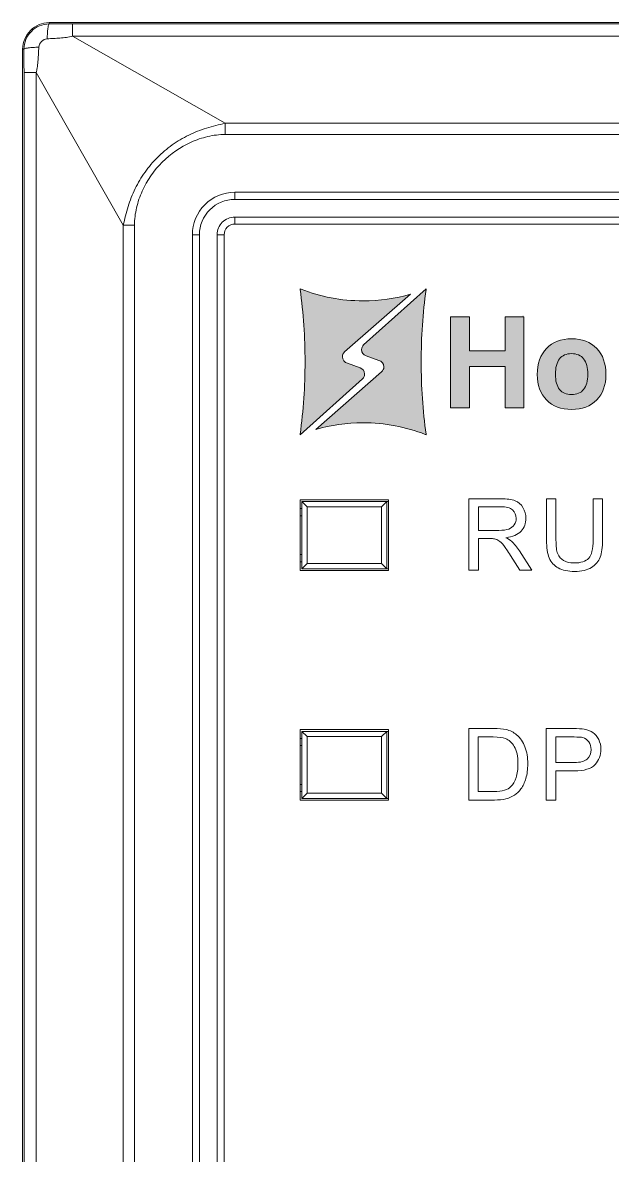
# Model space of a CAD drawing. Header units: millimetres. Extents: x 33157 to 59611, y -29750 to 1750.
# Drawn here: x 54009.31 to 54025.99, y 447.15 to 479.19 of the extents above; entities that cross this region are included whole.
import ezdxf

# ---------------------------------------------------------------- set-up
doc = ezdxf.new("R2010")
doc.units = ezdxf.units.MM
doc.layers.get('0').update_dxf_attribs({"lineweight": 18})

msp = doc.modelspace()

# ---------------------------------------------------------------- hatches: boundary and pattern name
h = msp.add_hatch(color=256)
edge = h.paths.add_edge_path(flags=0)
edge.add_spline(control_points=[(54018.858, 469.431), (54018.858, 469.431), (54018.858, 469.431), (54018.858, 469.431), (54018.858, 469.431), (54018.503, 469.561), (54018.503, 469.561), (54018.419, 469.579), (54018.356, 469.654), (54018.356, 469.743), (54018.356, 469.798), (54018.381, 469.848), (54018.42, 469.882), (54018.42, 469.882), (54018.419, 469.883), (54018.419, 469.883), (54018.419, 469.883), (54020.282, 471.512), (54020.282, 471.512), (54019.857, 471.39), (54019.408, 471.324), (54018.943, 471.324), (54018.325, 471.324), (54017.734, 471.44), (54017.19, 471.651), (54017.181, 471.654), (54017.172, 471.657), (54017.163, 471.66), (54017.163, 471.66), (54017.163, 471.648), (54017.163, 471.648), (54017.253, 470.978), (54017.301, 470.295), (54017.301, 469.6), (54017.301, 468.905), (54017.253, 468.222), (54017.163, 467.552), (54017.163, 467.552), (54017.163, 467.537), (54017.163, 467.537), (54017.163, 467.537), (54018.93, 469.12), (54018.93, 469.12), (54018.93, 469.12), (54018.93, 469.121), (54018.93, 469.121), (54018.965, 469.155), (54018.987, 469.202), (54018.987, 469.255), (54018.987, 469.338), (54018.933, 469.407), (54018.858, 469.431)], knot_values=[0, 0, 0, 0, 0.784466, 0.784466, 0.784466, 1.568932, 1.568932, 1.568932, 2.353398, 2.353398, 2.353398, 3.137864, 3.137864, 3.137864, 3.92233, 3.92233, 3.92233, 4.706796, 4.706796, 4.706796, 5.491262, 5.491262, 5.491262, 6.275728, 6.275728, 6.275728, 7.060194, 7.060194, 7.060194, 7.84466, 7.84466, 7.84466, 8.629126, 8.629126, 8.629126, 9.413592, 9.413592, 9.413592, 10.198058, 10.198058, 10.198058, 10.982524, 10.982524, 10.982524, 11.76699, 11.76699, 11.76699, 12.551455, 12.551455, 12.551455, 13.335921, 13.335921, 13.335921, 13.335921], weights=[1, 1, 1, 1, 1, 1, 1, 1, 1, 1, 1, 1, 1, 1, 1, 1, 1, 1, 1, 1, 1, 1, 1, 1, 1, 1, 1, 1, 1, 1, 1, 1, 1, 1, 1, 1, 1, 1, 1, 1, 1, 1, 1, 1, 1, 1, 1, 1, 1, 1, 1, 1], degree=3, periodic=0)
h = msp.add_hatch(color=256)
edge = h.paths.add_edge_path(flags=0)
edge.add_spline(control_points=[(54019.028, 469.767), (54019.028, 469.767), (54019.028, 469.767), (54019.028, 469.767), (54019.028, 469.767), (54019.384, 469.637), (54019.384, 469.637), (54019.468, 469.619), (54019.531, 469.545), (54019.531, 469.455), (54019.531, 469.4), (54019.506, 469.35), (54019.467, 469.316), (54019.467, 469.316), (54019.467, 469.315), (54019.467, 469.315), (54019.467, 469.315), (54017.604, 467.686), (54017.604, 467.686), (54018.03, 467.808), (54018.479, 467.874), (54018.943, 467.874), (54019.562, 467.874), (54020.152, 467.758), (54020.696, 467.547), (54020.705, 467.544), (54020.714, 467.541), (54020.724, 467.538), (54020.724, 467.538), (54020.724, 467.55), (54020.724, 467.55), (54020.633, 468.22), (54020.586, 468.903), (54020.586, 469.598), (54020.586, 470.293), (54020.633, 470.977), (54020.724, 471.647), (54020.724, 471.647), (54020.724, 471.661), (54020.724, 471.661), (54020.724, 471.661), (54018.956, 470.078), (54018.956, 470.078), (54018.956, 470.078), (54018.957, 470.077), (54018.957, 470.077), (54018.921, 470.043), (54018.899, 469.996), (54018.899, 469.943), (54018.899, 469.86), (54018.954, 469.791), (54019.028, 469.767)], knot_values=[0, 0, 0, 0, 0.784456, 0.784456, 0.784456, 1.568913, 1.568913, 1.568913, 2.353369, 2.353369, 2.353369, 3.137825, 3.137825, 3.137825, 3.922282, 3.922282, 3.922282, 4.706738, 4.706738, 4.706738, 5.491194, 5.491194, 5.491194, 6.275651, 6.275651, 6.275651, 7.060107, 7.060107, 7.060107, 7.844563, 7.844563, 7.844563, 8.62902, 8.62902, 8.62902, 9.413476, 9.413476, 9.413476, 10.197932, 10.197932, 10.197932, 10.982389, 10.982389, 10.982389, 11.766845, 11.766845, 11.766845, 12.551301, 12.551301, 12.551301, 13.335758, 13.335758, 13.335758, 13.335758], weights=[1, 1, 1, 1, 1, 1, 1, 1, 1, 1, 1, 1, 1, 1, 1, 1, 1, 1, 1, 1, 1, 1, 1, 1, 1, 1, 1, 1, 1, 1, 1, 1, 1, 1, 1, 1, 1, 1, 1, 1, 1, 1, 1, 1, 1, 1, 1, 1, 1, 1, 1, 1], degree=3, periodic=0)
h = msp.add_hatch(color=256)
edge = h.paths.add_edge_path(flags=0)
edge.add_spline(control_points=[(54021.417, 470.868), (54021.417, 470.868), (54021.685, 470.868), (54021.685, 470.868), (54021.685, 470.868), (54021.954, 470.868), (54021.954, 470.868), (54021.954, 470.868), (54021.954, 469.908), (54021.954, 469.908), (54021.954, 469.908), (54022.958, 469.908), (54022.958, 469.908), (54022.958, 469.908), (54022.958, 470.868), (54022.958, 470.868), (54022.958, 470.868), (54023.225, 470.868), (54023.225, 470.868), (54023.225, 470.868), (54023.494, 470.868), (54023.494, 470.868), (54023.494, 470.868), (54023.494, 468.302), (54023.494, 468.302), (54023.494, 468.302), (54023.227, 468.302), (54023.227, 468.302), (54023.227, 468.302), (54022.958, 468.302), (54022.958, 468.302), (54022.958, 468.302), (54022.958, 469.466), (54022.958, 469.466), (54022.958, 469.466), (54021.954, 469.466), (54021.954, 469.466), (54021.954, 469.466), (54021.954, 468.302), (54021.954, 468.302), (54021.954, 468.302), (54021.686, 468.302), (54021.686, 468.302), (54021.686, 468.302), (54021.417, 468.302), (54021.417, 468.302), (54021.417, 468.302), (54021.417, 470.868), (54021.417, 470.868)], knot_values=[0, 0, 0, 0, 0.84595, 0.84595, 0.84595, 1.6919, 1.6919, 1.6919, 2.53785, 2.53785, 2.53785, 3.3838, 3.3838, 3.3838, 4.22975, 4.22975, 4.22975, 5.0757, 5.0757, 5.0757, 5.92165, 5.92165, 5.92165, 6.7676, 6.7676, 6.7676, 7.61355, 7.61355, 7.61355, 8.4595, 8.4595, 8.4595, 9.30545, 9.30545, 9.30545, 10.1514, 10.1514, 10.1514, 10.99735, 10.99735, 10.99735, 11.8433, 11.8433, 11.8433, 12.68925, 12.68925, 12.68925, 13.5352, 13.5352, 13.5352, 13.5352], weights=[1, 1, 1, 1, 1, 1, 1, 1, 1, 1, 1, 1, 1, 1, 1, 1, 1, 1, 1, 1, 1, 1, 1, 1, 1, 1, 1, 1, 1, 1, 1, 1, 1, 1, 1, 1, 1, 1, 1, 1, 1, 1, 1, 1, 1, 1, 1, 1, 1], degree=3, periodic=0)
h = msp.add_hatch(color=256)
edge = h.paths.add_edge_path(flags=0)
edge.add_spline(control_points=[(54024.132, 468.519), (54023.957, 468.697), (54023.869, 468.938), (54023.869, 469.24), (54023.869, 469.55), (54023.957, 469.795), (54024.132, 469.977), (54024.307, 470.159), (54024.543, 470.251), (54024.84, 470.251), (54025.139, 470.251), (54025.376, 470.159), (54025.551, 469.977), (54025.726, 469.795), (54025.813, 469.55), (54025.813, 469.24), (54025.813, 468.938), (54025.726, 468.697), (54025.551, 468.519), (54025.376, 468.341), (54025.139, 468.252), (54024.84, 468.252), (54024.543, 468.252), (54024.307, 468.341), (54024.132, 468.519)], knot_values=[0, 0, 0, 0, 0.788144, 0.788144, 0.788144, 1.576287, 1.576287, 1.576287, 2.364431, 2.364431, 2.364431, 3.152574, 3.152574, 3.152574, 3.940718, 3.940718, 3.940718, 4.728862, 4.728862, 4.728862, 5.517005, 5.517005, 5.517005, 6.305149, 6.305149, 6.305149, 6.305149], weights=[1, 1, 1, 1, 1, 1, 1, 1, 1, 1, 1, 1, 1, 1, 1, 1, 1, 1, 1, 1, 1, 1, 1, 1, 1], degree=3, periodic=0)
h = msp.add_hatch(color=256)
edge = h.paths.add_edge_path(flags=0)
edge.add_spline(control_points=[(54025.182, 468.818), (54025.26, 468.916), (54025.299, 469.059), (54025.299, 469.246), (54025.299, 469.437), (54025.26, 469.583), (54025.182, 469.682), (54025.103, 469.782), (54024.99, 469.831), (54024.84, 469.831), (54024.691, 469.831), (54024.577, 469.782), (54024.5, 469.682), (54024.422, 469.583), (54024.383, 469.437), (54024.383, 469.246), (54024.383, 469.059), (54024.422, 468.916), (54024.5, 468.818), (54024.577, 468.721), (54024.691, 468.672), (54024.84, 468.672), (54024.99, 468.672), (54025.103, 468.721), (54025.182, 468.818)], knot_values=[0, 0, 0, 0, 0.420587, 0.420587, 0.420587, 0.841174, 0.841174, 0.841174, 1.261761, 1.261761, 1.261761, 1.682348, 1.682348, 1.682348, 2.102935, 2.102935, 2.102935, 2.523522, 2.523522, 2.523522, 2.944109, 2.944109, 2.944109, 3.364696, 3.364696, 3.364696, 3.364696], weights=[1, 1, 1, 1, 1, 1, 1, 1, 1, 1, 1, 1, 1, 1, 1, 1, 1, 1, 1, 1, 1, 1, 1, 1, 1], degree=3, periodic=0)

# ---------------------------------------------------------------- linework, layer by layer
at = {"lineweight": 9}
for p, q in [((54010.063, 479.195), (54010.063, 479.158)), ((54010.727, 479.157), (54010.727, 478.815)), ((54009.313, 478.445), (54009.313, 379.945)), ((54009.351, 477.781), (54009.351, 477.781)), ((54009.351, 477.781), (54009.351, 380.609)), ((54009.693, 477.781), (54009.693, 477.781)), ((54009.693, 477.781), (54009.693, 380.609)), ((54015.044, 476.349), (54015.044, 476.032)), ((54015.313, 474.395), (54015.313, 474.195)), ((54015.313, 473.695), (54015.313, 473.495)), ((54012.159, 473.464), (54012.159, 384.925)), ((54012.475, 473.464), (54012.475, 384.925)), ((54014.113, 473.195), (54014.113, 473.195)), ((54014.113, 473.195), (54014.113, 385.195)), ((54014.313, 473.195), (54014.313, 473.195)), ((54014.313, 473.195), (54014.313, 385.195)), ((54014.813, 473.195), (54014.813, 385.195)), ((54015.013, 473.195), (54015.013, 385.195)), ((54017.163, 465.695), (54017.163, 463.695)), ((54017.213, 465.645), (54017.213, 463.745)), ((54019.613, 465.645), (54019.613, 463.745)), ((54019.663, 465.695), (54019.663, 463.695)), ((54017.363, 465.495), (54017.363, 463.895)), ((54019.463, 465.495), (54019.463, 463.895)), ((54017.163, 459.195), (54017.163, 457.195)), ((54017.213, 459.145), (54017.213, 457.245)), ((54017.363, 458.995), (54017.363, 457.395)), ((54019.463, 458.995), (54019.463, 457.395)), ((54019.613, 459.145), (54019.613, 457.245)), ((54019.663, 459.195), (54019.663, 457.195))]:
    msp.add_line(p, q, dxfattribs=at)
for points, knots in [([(54010.063, 479.195), (54009.864, 479.195), (54009.673, 479.116), (54009.533, 478.975), (54009.392, 478.834), (54009.313, 478.644), (54009.313, 478.445)], [0, 0, 0, 0, 167837.693782, 167837.693782, 167837.693782, 335675.387564, 335675.387564, 335675.387564, 335675.387564]), ([(54010.063, 479.158), (54009.874, 479.158), (54009.692, 479.083), (54009.559, 478.949), (54009.425, 478.815), (54009.35, 478.634), (54009.35, 478.445)], [0, 0, 0, 0, 167837.845229, 167837.845229, 167837.845229, 335675.690457, 335675.690457, 335675.690457, 335675.690457]), ([(54010.063, 479.158), (54010.059, 479.157), (54010.056, 479.153), (54010.053, 479.149), (54010.049, 479.141), (54010.046, 479.133), (54010.044, 479.125), (54010.04, 479.113), (54010.037, 479.1), (54010.035, 479.087), (54010.032, 479.07), (54010.029, 479.053), (54010.027, 479.036), (54010.021, 478.991), (54010.017, 478.946), (54010.014, 478.901), (54010.011, 478.846), (54010.009, 478.792), (54010.008, 478.737)], [0, 0, 0, 0, 142491.205304, 142491.205304, 142491.205304, 284982.410608, 284982.410608, 284982.410608, 427473.615911, 427473.615911, 427473.615911, 569964.821215, 569964.821215, 569964.821215, 712456.026519, 712456.026519, 712456.026519, 854947.231823, 854947.231823, 854947.231823, 854947.231823]), ([(54010.008, 478.737), (54010.068, 478.741), (54010.128, 478.744), (54010.188, 478.748), (54010.249, 478.751), (54010.309, 478.755), (54010.369, 478.76), (54010.429, 478.765), (54010.489, 478.771), (54010.55, 478.778), (54010.61, 478.785), (54010.671, 478.794), (54010.727, 478.815)], [0, 0, 0, 0, 148829.280376, 148829.280376, 148829.280376, 297658.560753, 297658.560753, 297658.560753, 446487.841129, 446487.841129, 446487.841129, 595317.121505, 595317.121505, 595317.121505, 595317.121505]), ([(54009.35, 478.445), (54009.351, 478.449), (54009.355, 478.452), (54009.359, 478.454), (54009.367, 478.459), (54009.375, 478.462), (54009.383, 478.464), (54009.395, 478.468), (54009.408, 478.47), (54009.421, 478.473), (54009.438, 478.476), (54009.455, 478.479), (54009.472, 478.481), (54009.517, 478.487), (54009.562, 478.491), (54009.607, 478.494), (54009.661, 478.497), (54009.716, 478.499), (54009.77, 478.5)], [0, 0, 0, 0, 142490.399843, 142490.399843, 142490.399843, 284980.799685, 284980.799685, 284980.799685, 427471.199528, 427471.199528, 427471.199528, 569961.59937, 569961.59937, 569961.59937, 712451.999213, 712451.999213, 712451.999213, 854942.399055, 854942.399055, 854942.399055, 854942.399055]), ([(54009.693, 477.781), (54009.704, 477.809), (54009.711, 477.838), (54009.716, 477.868), (54009.722, 477.898), (54009.726, 477.928), (54009.73, 477.958), (54009.737, 478.018), (54009.743, 478.078), (54009.748, 478.139), (54009.752, 478.199), (54009.756, 478.259), (54009.76, 478.32), (54009.764, 478.38), (54009.767, 478.44), (54009.77, 478.5)], [0, 0, 0, 0, 145074.108177, 145074.108177, 145074.108177, 290148.216353, 290148.216353, 290148.216353, 435222.32453, 435222.32453, 435222.32453, 580296.432706, 580296.432706, 580296.432706, 725370.540883, 725370.540883, 725370.540883, 725370.540883]), ([(54009.77, 478.5), (54009.774, 478.56), (54009.802, 478.619), (54009.845, 478.663), (54009.889, 478.706), (54009.948, 478.734), (54010.008, 478.737)], [0, 0, 0, 0, 167839.66884, 167839.66884, 167839.66884, 335679.337681, 335679.337681, 335679.337681, 335679.337681]), ([(54015.044, 476.349), (54014.956, 476.327), (54014.867, 476.307), (54014.779, 476.286), (54014.691, 476.264), (54014.603, 476.24), (54014.516, 476.212), (54014.343, 476.158), (54014.173, 476.092), (54014.01, 476.012), (54013.846, 475.932), (54013.69, 475.839), (54013.541, 475.734), (54013.393, 475.629), (54013.254, 475.511), (54013.125, 475.383), (54012.997, 475.254), (54012.879, 475.115), (54012.774, 474.966), (54012.668, 474.818), (54012.575, 474.661), (54012.496, 474.498), (54012.416, 474.335), (54012.35, 474.165), (54012.295, 473.991), (54012.268, 473.905), (54012.244, 473.817), (54012.222, 473.729), (54012.2, 473.641), (54012.181, 473.552), (54012.159, 473.464)], [0, 0, 0, 0, 137433.07507, 137433.07507, 137433.07507, 274866.150141, 274866.150141, 274866.150141, 412299.225211, 412299.225211, 412299.225211, 549732.300282, 549732.300282, 549732.300282, 687165.375352, 687165.375352, 687165.375352, 824598.450422, 824598.450422, 824598.450422, 962031.525493, 962031.525493, 962031.525493, 1099464.600563, 1099464.600563, 1099464.600563, 1236897.675633, 1236897.675633, 1236897.675633, 1374330.750704, 1374330.750704, 1374330.750704, 1374330.750704]), ([(54015.044, 476.032), (54014.878, 476.032), (54014.711, 476.01), (54014.549, 475.972), (54014.387, 475.934), (54014.229, 475.881), (54014.077, 475.813), (54013.774, 475.677), (54013.495, 475.484), (54013.259, 475.248), (54013.024, 475.013), (54012.831, 474.734), (54012.695, 474.431), (54012.627, 474.279), (54012.573, 474.121), (54012.535, 473.959), (54012.498, 473.797), (54012.475, 473.63), (54012.475, 473.464)], [0, 0, 0, 0, 142503.71761, 142503.71761, 142503.71761, 285007.43522, 285007.43522, 285007.43522, 427511.152831, 427511.152831, 427511.152831, 570014.870441, 570014.870441, 570014.870441, 712518.588051, 712518.588051, 712518.588051, 855022.305661, 855022.305661, 855022.305661, 855022.305661]), ([(54015.313, 474.395), (54014.995, 474.395), (54014.69, 474.268), (54014.465, 474.043), (54014.24, 473.818), (54014.113, 473.513), (54014.113, 473.195)], [0, 0, 0, 0, 167860.316864, 167860.316864, 167860.316864, 335720.633728, 335720.633728, 335720.633728, 335720.633728]), ([(54015.313, 474.195), (54015.048, 474.195), (54014.794, 474.089), (54014.606, 473.902), (54014.418, 473.714), (54014.313, 473.46), (54014.313, 473.195)], [0, 0, 0, 0, 167861.140134, 167861.140134, 167861.140134, 335722.280269, 335722.280269, 335722.280269, 335722.280269]), ([(54015.313, 473.695), (54015.18, 473.695), (54015.053, 473.642), (54014.96, 473.548), (54014.866, 473.455), (54014.813, 473.327), (54014.813, 473.195)], [0, 0, 0, 0, 167863.198784, 167863.198784, 167863.198784, 335726.397569, 335726.397569, 335726.397569, 335726.397569]), ([(54015.313, 473.495), (54015.234, 473.495), (54015.157, 473.463), (54015.101, 473.407), (54015.045, 473.351), (54015.013, 473.274), (54015.013, 473.195)], [0, 0, 0, 0, 167864.022208, 167864.022208, 167864.022208, 335728.044417, 335728.044417, 335728.044417, 335728.044417])]:
    msp.add_open_spline(points, degree=3, knots=knots, dxfattribs=at)
for points in [[(54043.263, 479.195), (54043.263, 479.195), (54010.063, 479.195), (54010.063, 479.195)], [(54010.063, 479.158), (54010.284, 479.157), (54010.506, 479.157), (54010.727, 479.157)], [(54010.727, 479.157), (54010.727, 479.157), (54042.599, 479.157), (54042.599, 479.157)], [(54010.727, 478.815), (54010.727, 478.815), (54042.599, 478.815), (54042.599, 478.815)], [(54010.727, 478.815), (54010.727, 478.815), (54015.044, 476.349), (54015.044, 476.349)], [(54009.35, 478.445), (54009.35, 478.445), (54009.313, 478.445), (54009.313, 478.445)], [(54009.351, 477.781), (54009.351, 478.002), (54009.35, 478.223), (54009.35, 478.445)], [(54009.351, 477.781), (54009.351, 477.781), (54009.693, 477.781), (54009.693, 477.781)], [(54009.693, 477.781), (54009.693, 477.781), (54012.159, 473.464), (54012.159, 473.464)], [(54038.282, 476.349), (54038.282, 476.349), (54015.044, 476.349), (54015.044, 476.349)], [(54038.282, 476.032), (54038.282, 476.032), (54015.044, 476.032), (54015.044, 476.032)], [(54015.313, 474.395), (54015.313, 474.395), (54038.013, 474.395), (54038.013, 474.395)], [(54015.313, 474.195), (54015.313, 474.195), (54038.013, 474.195), (54038.013, 474.195)], [(54038.013, 473.695), (54038.013, 473.695), (54015.313, 473.695), (54015.313, 473.695)], [(54012.475, 473.464), (54012.475, 473.464), (54012.159, 473.464), (54012.159, 473.464)], [(54038.013, 473.495), (54038.013, 473.495), (54015.313, 473.495), (54015.313, 473.495)], [(54014.113, 473.195), (54014.113, 473.195), (54014.313, 473.195), (54014.313, 473.195)], [(54015.013, 473.195), (54015.013, 473.195), (54014.813, 473.195), (54014.813, 473.195)], [(54019.663, 465.695), (54019.663, 465.695), (54017.163, 465.695), (54017.163, 465.695)], [(54017.213, 465.645), (54017.213, 465.645), (54019.663, 465.645), (54019.663, 465.645)], [(54017.213, 465.645), (54017.213, 465.645), (54017.363, 465.495), (54017.363, 465.495)], [(54019.613, 465.645), (54019.613, 465.645), (54019.463, 465.495), (54019.463, 465.495)], [(54017.213, 465.445), (54017.213, 465.445), (54017.163, 465.445), (54017.163, 465.445)], [(54019.463, 465.495), (54019.463, 465.495), (54017.363, 465.495), (54017.363, 465.495)], [(54017.213, 465.245), (54017.213, 465.245), (54017.163, 465.245), (54017.163, 465.245)], [(54017.163, 464.145), (54017.163, 464.145), (54017.213, 464.145), (54017.213, 464.145)], [(54017.163, 463.945), (54017.163, 463.945), (54017.213, 463.945), (54017.213, 463.945)], [(54017.213, 463.745), (54017.213, 463.745), (54019.663, 463.745), (54019.663, 463.745)], [(54017.213, 463.745), (54017.213, 463.745), (54017.363, 463.895), (54017.363, 463.895)], [(54017.363, 463.895), (54017.363, 463.895), (54019.463, 463.895), (54019.463, 463.895)], [(54019.613, 463.745), (54019.613, 463.745), (54019.463, 463.895), (54019.463, 463.895)], [(54017.163, 463.695), (54017.163, 463.695), (54019.663, 463.695), (54019.663, 463.695)], [(54019.663, 459.195), (54019.663, 459.195), (54017.163, 459.195), (54017.163, 459.195)], [(54017.213, 458.945), (54017.213, 458.945), (54017.163, 458.945), (54017.163, 458.945)], [(54017.213, 459.145), (54017.213, 459.145), (54019.663, 459.145), (54019.663, 459.145)], [(54017.213, 459.145), (54017.213, 459.145), (54017.363, 458.995), (54017.363, 458.995)], [(54019.463, 458.995), (54019.463, 458.995), (54017.363, 458.995), (54017.363, 458.995)], [(54019.613, 459.145), (54019.613, 459.145), (54019.463, 458.995), (54019.463, 458.995)], [(54017.213, 458.745), (54017.213, 458.745), (54017.163, 458.745), (54017.163, 458.745)], [(54017.163, 457.645), (54017.163, 457.645), (54017.213, 457.645), (54017.213, 457.645)], [(54017.163, 457.445), (54017.163, 457.445), (54017.213, 457.445), (54017.213, 457.445)], [(54017.213, 457.245), (54017.213, 457.245), (54017.363, 457.395), (54017.363, 457.395)], [(54017.363, 457.395), (54017.363, 457.395), (54019.463, 457.395), (54019.463, 457.395)], [(54019.613, 457.245), (54019.613, 457.245), (54019.463, 457.395), (54019.463, 457.395)], [(54017.163, 457.195), (54017.163, 457.195), (54019.663, 457.195), (54019.663, 457.195)], [(54017.213, 457.245), (54017.213, 457.245), (54019.663, 457.245), (54019.663, 457.245)]]:
    msp.add_open_spline(points, degree=3, dxfattribs=at)
for points, knots in [([(54018.858, 469.431), (54018.858, 469.431), (54018.858, 469.431), (54018.858, 469.431), (54018.858, 469.431), (54018.503, 469.561), (54018.503, 469.561), (54018.419, 469.579), (54018.356, 469.654), (54018.356, 469.743), (54018.356, 469.798), (54018.381, 469.848), (54018.42, 469.882), (54018.42, 469.882), (54018.419, 469.883), (54018.419, 469.883), (54018.419, 469.883), (54020.282, 471.512), (54020.282, 471.512), (54019.857, 471.39), (54019.408, 471.324), (54018.943, 471.324), (54018.325, 471.324), (54017.734, 471.44), (54017.19, 471.651), (54017.181, 471.654), (54017.172, 471.657), (54017.163, 471.66), (54017.163, 471.66), (54017.163, 471.648), (54017.163, 471.648), (54017.253, 470.978), (54017.301, 470.295), (54017.301, 469.6), (54017.301, 468.905), (54017.253, 468.222), (54017.163, 467.552), (54017.163, 467.552), (54017.163, 467.537), (54017.163, 467.537), (54017.163, 467.537), (54018.93, 469.12), (54018.93, 469.12), (54018.93, 469.12), (54018.93, 469.121), (54018.93, 469.121), (54018.965, 469.155), (54018.987, 469.202), (54018.987, 469.255), (54018.987, 469.338), (54018.933, 469.407), (54018.858, 469.431)], [0, 0, 0, 0, 134329.839219, 134329.839219, 134329.839219, 268659.678437, 268659.678437, 268659.678437, 402989.517656, 402989.517656, 402989.517656, 537319.356874, 537319.356874, 537319.356874, 671649.196093, 671649.196093, 671649.196093, 805979.035311, 805979.035311, 805979.035311, 940308.87453, 940308.87453, 940308.87453, 1074638.713748, 1074638.713748, 1074638.713748, 1208968.552967, 1208968.552967, 1208968.552967, 1343298.392186, 1343298.392186, 1343298.392186, 1477628.231404, 1477628.231404, 1477628.231404, 1611958.070623, 1611958.070623, 1611958.070623, 1746287.909841, 1746287.909841, 1746287.909841, 1880617.74906, 1880617.74906, 1880617.74906, 2014947.588278, 2014947.588278, 2014947.588278, 2149277.427497, 2149277.427497, 2149277.427497, 2283607.266715, 2283607.266715, 2283607.266715, 2283607.266715]), ([(54019.028, 469.767), (54019.028, 469.767), (54019.028, 469.767), (54019.028, 469.767), (54019.028, 469.767), (54019.384, 469.637), (54019.384, 469.637), (54019.468, 469.619), (54019.531, 469.545), (54019.531, 469.455), (54019.531, 469.4), (54019.506, 469.35), (54019.467, 469.316), (54019.467, 469.316), (54019.467, 469.315), (54019.467, 469.315), (54019.467, 469.315), (54017.604, 467.686), (54017.604, 467.686), (54018.03, 467.808), (54018.479, 467.874), (54018.943, 467.874), (54019.562, 467.874), (54020.152, 467.758), (54020.696, 467.547), (54020.705, 467.544), (54020.714, 467.541), (54020.724, 467.538), (54020.724, 467.538), (54020.724, 467.55), (54020.724, 467.55), (54020.633, 468.22), (54020.586, 468.903), (54020.586, 469.598), (54020.586, 470.293), (54020.633, 470.977), (54020.724, 471.647), (54020.724, 471.647), (54020.724, 471.661), (54020.724, 471.661), (54020.724, 471.661), (54018.956, 470.078), (54018.956, 470.078), (54018.956, 470.078), (54018.957, 470.077), (54018.957, 470.077), (54018.921, 470.043), (54018.899, 469.996), (54018.899, 469.943), (54018.899, 469.86), (54018.954, 469.791), (54019.028, 469.767)], [0, 0, 0, 0, 134335.404144, 134335.404144, 134335.404144, 268670.808289, 268670.808289, 268670.808289, 403006.212433, 403006.212433, 403006.212433, 537341.616577, 537341.616577, 537341.616577, 671677.020722, 671677.020722, 671677.020722, 806012.424866, 806012.424866, 806012.424866, 940347.82901, 940347.82901, 940347.82901, 1074683.233155, 1074683.233155, 1074683.233155, 1209018.637299, 1209018.637299, 1209018.637299, 1343354.041443, 1343354.041443, 1343354.041443, 1477689.445588, 1477689.445588, 1477689.445588, 1612024.849732, 1612024.849732, 1612024.849732, 1746360.253876, 1746360.253876, 1746360.253876, 1880695.658021, 1880695.658021, 1880695.658021, 2015031.062165, 2015031.062165, 2015031.062165, 2149366.466309, 2149366.466309, 2149366.466309, 2283701.870454, 2283701.870454, 2283701.870454, 2283701.870454]), ([(54021.417, 470.868), (54021.417, 470.868), (54021.685, 470.868), (54021.685, 470.868), (54021.685, 470.868), (54021.954, 470.868), (54021.954, 470.868), (54021.954, 470.868), (54021.954, 469.908), (54021.954, 469.908), (54021.954, 469.908), (54022.958, 469.908), (54022.958, 469.908), (54022.958, 469.908), (54022.958, 470.868), (54022.958, 470.868), (54022.958, 470.868), (54023.225, 470.868), (54023.225, 470.868), (54023.225, 470.868), (54023.494, 470.868), (54023.494, 470.868), (54023.494, 470.868), (54023.494, 468.302), (54023.494, 468.302), (54023.494, 468.302), (54023.227, 468.302), (54023.227, 468.302), (54023.227, 468.302), (54022.958, 468.302), (54022.958, 468.302), (54022.958, 468.302), (54022.958, 469.466), (54022.958, 469.466), (54022.958, 469.466), (54021.954, 469.466), (54021.954, 469.466), (54021.954, 469.466), (54021.954, 468.302), (54021.954, 468.302), (54021.954, 468.302), (54021.686, 468.302), (54021.686, 468.302), (54021.686, 468.302), (54021.417, 468.302), (54021.417, 468.302), (54021.417, 468.302), (54021.417, 470.868), (54021.417, 470.868)], [0, 0, 0, 0, 134607.728454, 134607.728454, 134607.728454, 269215.456909, 269215.456909, 269215.456909, 403823.185363, 403823.185363, 403823.185363, 538430.913817, 538430.913817, 538430.913817, 673038.642271, 673038.642271, 673038.642271, 807646.370726, 807646.370726, 807646.370726, 942254.09918, 942254.09918, 942254.09918, 1076861.827634, 1076861.827634, 1076861.827634, 1211469.556089, 1211469.556089, 1211469.556089, 1346077.284543, 1346077.284543, 1346077.284543, 1480685.012997, 1480685.012997, 1480685.012997, 1615292.741452, 1615292.741452, 1615292.741452, 1749900.469906, 1749900.469906, 1749900.469906, 1884508.19836, 1884508.19836, 1884508.19836, 2019115.926815, 2019115.926815, 2019115.926815, 2153723.655269, 2153723.655269, 2153723.655269, 2153723.655269]), ([(54024.132, 468.519), (54023.957, 468.697), (54023.869, 468.938), (54023.869, 469.24), (54023.869, 469.55), (54023.957, 469.795), (54024.132, 469.977), (54024.307, 470.159), (54024.543, 470.251), (54024.84, 470.251), (54025.139, 470.251), (54025.376, 470.159), (54025.551, 469.977), (54025.726, 469.795), (54025.813, 469.55), (54025.813, 469.24), (54025.813, 468.938), (54025.726, 468.697), (54025.551, 468.519), (54025.376, 468.341), (54025.139, 468.252), (54024.84, 468.252), (54024.543, 468.252), (54024.307, 468.341), (54024.132, 468.519)], [0, 0, 0, 0, 139370.442331, 139370.442331, 139370.442331, 278740.884662, 278740.884662, 278740.884662, 418111.326994, 418111.326994, 418111.326994, 557481.769325, 557481.769325, 557481.769325, 696852.211656, 696852.211656, 696852.211656, 836222.653987, 836222.653987, 836222.653987, 975593.096318, 975593.096318, 975593.096318, 1114963.53865, 1114963.53865, 1114963.53865, 1114963.53865]), ([(54025.182, 468.818), (54025.26, 468.916), (54025.299, 469.059), (54025.299, 469.246), (54025.299, 469.437), (54025.26, 469.583), (54025.182, 469.682), (54025.103, 469.782), (54024.99, 469.831), (54024.84, 469.831), (54024.691, 469.831), (54024.577, 469.782), (54024.5, 469.682), (54024.422, 469.583), (54024.383, 469.437), (54024.383, 469.246), (54024.383, 469.059), (54024.422, 468.916), (54024.5, 468.818), (54024.577, 468.721), (54024.691, 468.672), (54024.84, 468.672), (54024.99, 468.672), (54025.103, 468.721), (54025.182, 468.818)], [0, 0, 0, 0, 139371.763729, 139371.763729, 139371.763729, 278743.527458, 278743.527458, 278743.527458, 418115.291188, 418115.291188, 418115.291188, 557487.054917, 557487.054917, 557487.054917, 696858.818646, 696858.818646, 696858.818646, 836230.582375, 836230.582375, 836230.582375, 975602.346105, 975602.346105, 975602.346105, 1114974.109834, 1114974.109834, 1114974.109834, 1114974.109834]), ([(54021.936, 463.702), (54021.936, 463.702), (54021.936, 465.723), (54021.936, 465.723), (54021.936, 465.723), (54022.831, 465.723), (54022.831, 465.723), (54023.012, 465.723), (54023.148, 465.704), (54023.242, 465.668), (54023.336, 465.632), (54023.41, 465.568), (54023.466, 465.476), (54023.522, 465.384), (54023.55, 465.283), (54023.55, 465.172), (54023.55, 465.028), (54023.504, 464.907), (54023.411, 464.809), (54023.318, 464.711), (54023.175, 464.649), (54022.981, 464.622), (54023.052, 464.588), (54023.106, 464.554), (54023.143, 464.521), (54023.221, 464.45), (54023.295, 464.36), (54023.364, 464.252), (54023.364, 464.252), (54023.713, 463.702), (54023.713, 463.702), (54023.713, 463.702), (54023.379, 463.702), (54023.379, 463.702), (54023.379, 463.702), (54023.112, 464.122), (54023.112, 464.122), (54023.035, 464.244), (54022.97, 464.337), (54022.92, 464.401), (54022.869, 464.466), (54022.824, 464.51), (54022.784, 464.536), (54022.744, 464.562), (54022.703, 464.58), (54022.662, 464.59), (54022.632, 464.596), (54022.583, 464.599), (54022.513, 464.599), (54022.513, 464.599), (54022.204, 464.599), (54022.204, 464.599), (54022.204, 464.599), (54022.204, 463.702), (54022.204, 463.702), (54022.204, 463.702), (54021.936, 463.702), (54021.936, 463.702)], [0, 0, 0, 0, 133875.753624, 133875.753624, 133875.753624, 267751.507249, 267751.507249, 267751.507249, 401627.260873, 401627.260873, 401627.260873, 535503.014497, 535503.014497, 535503.014497, 669378.768121, 669378.768121, 669378.768121, 803254.521746, 803254.521746, 803254.521746, 937130.27537, 937130.27537, 937130.27537, 1071006.028994, 1071006.028994, 1071006.028994, 1204881.782618, 1204881.782618, 1204881.782618, 1338757.536243, 1338757.536243, 1338757.536243, 1472633.289867, 1472633.289867, 1472633.289867, 1606509.043491, 1606509.043491, 1606509.043491, 1740384.797116, 1740384.797116, 1740384.797116, 1874260.55074, 1874260.55074, 1874260.55074, 2008136.304364, 2008136.304364, 2008136.304364, 2142012.057988, 2142012.057988, 2142012.057988, 2275887.811613, 2275887.811613, 2275887.811613, 2409763.565237, 2409763.565237, 2409763.565237, 2543639.318861, 2543639.318861, 2543639.318861, 2543639.318861]), ([(54025.449, 465.723), (54025.449, 465.723), (54025.717, 465.723), (54025.717, 465.723), (54025.717, 465.723), (54025.717, 464.556), (54025.717, 464.556), (54025.717, 464.352), (54025.694, 464.191), (54025.648, 464.072), (54025.602, 463.953), (54025.519, 463.855), (54025.4, 463.78), (54025.28, 463.706), (54025.123, 463.668), (54024.928, 463.668), (54024.74, 463.668), (54024.585, 463.7), (54024.465, 463.766), (54024.345, 463.831), (54024.259, 463.925), (54024.208, 464.049), (54024.157, 464.173), (54024.131, 464.342), (54024.131, 464.556), (54024.131, 464.556), (54024.131, 465.723), (54024.131, 465.723), (54024.131, 465.723), (54024.399, 465.723), (54024.399, 465.723), (54024.399, 465.723), (54024.399, 464.556), (54024.399, 464.556), (54024.399, 464.381), (54024.415, 464.251), (54024.448, 464.168), (54024.48, 464.085), (54024.536, 464.02), (54024.615, 463.976), (54024.694, 463.93), (54024.791, 463.908), (54024.905, 463.908), (54025.101, 463.908), (54025.241, 463.953), (54025.324, 464.041), (54025.407, 464.131), (54025.449, 464.302), (54025.449, 464.556), (54025.449, 464.556), (54025.449, 465.723), (54025.449, 465.723)], [0, 0, 0, 0, 134353.927143, 134353.927143, 134353.927143, 268707.854285, 268707.854285, 268707.854285, 403061.781428, 403061.781428, 403061.781428, 537415.708571, 537415.708571, 537415.708571, 671769.635714, 671769.635714, 671769.635714, 806123.562856, 806123.562856, 806123.562856, 940477.489999, 940477.489999, 940477.489999, 1074831.417142, 1074831.417142, 1074831.417142, 1209185.344285, 1209185.344285, 1209185.344285, 1343539.271427, 1343539.271427, 1343539.271427, 1477893.19857, 1477893.19857, 1477893.19857, 1612247.125713, 1612247.125713, 1612247.125713, 1746601.052855, 1746601.052855, 1746601.052855, 1880954.979998, 1880954.979998, 1880954.979998, 2015308.907141, 2015308.907141, 2015308.907141, 2149662.834284, 2149662.834284, 2149662.834284, 2284016.761426, 2284016.761426, 2284016.761426, 2284016.761426]), ([(54022.204, 464.831), (54022.204, 464.831), (54022.778, 464.831), (54022.778, 464.831), (54022.9, 464.831), (54022.995, 464.843), (54023.064, 464.869), (54023.132, 464.894), (54023.185, 464.934), (54023.22, 464.99), (54023.256, 465.046), (54023.274, 465.106), (54023.274, 465.171), (54023.274, 465.267), (54023.239, 465.346), (54023.17, 465.407), (54023.101, 465.469), (54022.992, 465.5), (54022.843, 465.5), (54022.843, 465.5), (54022.204, 465.5), (54022.204, 465.5), (54022.204, 465.5), (54022.204, 464.831), (54022.204, 464.831)], [0, 0, 0, 0, 139372.897557, 139372.897557, 139372.897557, 278745.795114, 278745.795114, 278745.795114, 418118.692671, 418118.692671, 418118.692671, 557491.590228, 557491.590228, 557491.590228, 696864.487785, 696864.487785, 696864.487785, 836237.385342, 836237.385342, 836237.385342, 975610.282898, 975610.282898, 975610.282898, 1114983.180455, 1114983.180455, 1114983.180455, 1114983.180455]), ([(54021.93, 457.202), (54021.93, 457.202), (54021.93, 459.223), (54021.93, 459.223), (54021.93, 459.223), (54022.626, 459.223), (54022.626, 459.223), (54022.783, 459.223), (54022.903, 459.213), (54022.986, 459.194), (54023.102, 459.167), (54023.201, 459.119), (54023.282, 459.049), (54023.389, 458.959), (54023.469, 458.844), (54023.521, 458.704), (54023.575, 458.564), (54023.601, 458.403), (54023.601, 458.223), (54023.601, 458.07), (54023.583, 457.934), (54023.547, 457.815), (54023.512, 457.697), (54023.465, 457.598), (54023.409, 457.521), (54023.353, 457.443), (54023.292, 457.382), (54023.225, 457.338), (54023.159, 457.293), (54023.078, 457.259), (54022.984, 457.236), (54022.89, 457.213), (54022.782, 457.202), (54022.659, 457.202), (54022.659, 457.202), (54021.93, 457.202), (54021.93, 457.202)], [0, 0, 0, 0, 136208.575517, 136208.575517, 136208.575517, 272417.151034, 272417.151034, 272417.151034, 408625.726552, 408625.726552, 408625.726552, 544834.302069, 544834.302069, 544834.302069, 681042.877586, 681042.877586, 681042.877586, 817251.453103, 817251.453103, 817251.453103, 953460.02862, 953460.02862, 953460.02862, 1089668.604137, 1089668.604137, 1089668.604137, 1225877.179655, 1225877.179655, 1225877.179655, 1362085.755172, 1362085.755172, 1362085.755172, 1498294.330689, 1498294.330689, 1498294.330689, 1634502.906206, 1634502.906206, 1634502.906206, 1634502.906206]), ([(54024.125, 457.202), (54024.125, 457.202), (54024.125, 459.223), (54024.125, 459.223), (54024.125, 459.223), (54024.888, 459.223), (54024.888, 459.223), (54025.022, 459.223), (54025.125, 459.216), (54025.196, 459.203), (54025.295, 459.187), (54025.378, 459.155), (54025.445, 459.109), (54025.513, 459.063), (54025.567, 458.998), (54025.608, 458.914), (54025.649, 458.831), (54025.669, 458.739), (54025.669, 458.639), (54025.669, 458.468), (54025.614, 458.323), (54025.505, 458.204), (54025.396, 458.085), (54025.197, 458.026), (54024.912, 458.026), (54024.912, 458.026), (54024.393, 458.026), (54024.393, 458.026), (54024.393, 458.026), (54024.393, 457.202), (54024.393, 457.202), (54024.393, 457.202), (54024.125, 457.202), (54024.125, 457.202)], [0, 0, 0, 0, 136810.583729, 136810.583729, 136810.583729, 273621.167458, 273621.167458, 273621.167458, 410431.751187, 410431.751187, 410431.751187, 547242.334917, 547242.334917, 547242.334917, 684052.918646, 684052.918646, 684052.918646, 820863.502375, 820863.502375, 820863.502375, 957674.086104, 957674.086104, 957674.086104, 1094484.669833, 1094484.669833, 1094484.669833, 1231295.253562, 1231295.253562, 1231295.253562, 1368105.837292, 1368105.837292, 1368105.837292, 1504916.421021, 1504916.421021, 1504916.421021, 1504916.421021]), ([(54022.198, 457.439), (54022.198, 457.439), (54022.629, 457.439), (54022.629, 457.439), (54022.762, 457.439), (54022.867, 457.451), (54022.942, 457.476), (54023.018, 457.501), (54023.078, 457.536), (54023.123, 457.581), (54023.187, 457.644), (54023.236, 457.73), (54023.271, 457.837), (54023.306, 457.945), (54023.324, 458.074), (54023.324, 458.227), (54023.324, 458.439), (54023.29, 458.602), (54023.22, 458.715), (54023.151, 458.829), (54023.067, 458.906), (54022.968, 458.944), (54022.896, 458.972), (54022.781, 458.985), (54022.622, 458.985), (54022.622, 458.985), (54022.198, 458.985), (54022.198, 458.985), (54022.198, 458.985), (54022.198, 457.439), (54022.198, 457.439)], [0, 0, 0, 0, 137479.665415, 137479.665415, 137479.665415, 274959.330829, 274959.330829, 274959.330829, 412438.996244, 412438.996244, 412438.996244, 549918.661658, 549918.661658, 549918.661658, 687398.327073, 687398.327073, 687398.327073, 824877.992488, 824877.992488, 824877.992488, 962357.657902, 962357.657902, 962357.657902, 1099837.323317, 1099837.323317, 1099837.323317, 1237316.988731, 1237316.988731, 1237316.988731, 1374796.654146, 1374796.654146, 1374796.654146, 1374796.654146]), ([(54024.393, 458.263), (54024.393, 458.263), (54024.915, 458.263), (54024.915, 458.263), (54025.088, 458.263), (54025.211, 458.295), (54025.284, 458.359), (54025.356, 458.424), (54025.392, 458.514), (54025.392, 458.631), (54025.392, 458.715), (54025.371, 458.788), (54025.328, 458.848), (54025.285, 458.908), (54025.229, 458.948), (54025.159, 458.968), (54025.114, 458.979), (54025.031, 458.985), (54024.91, 458.985), (54024.91, 458.985), (54024.393, 458.985), (54024.393, 458.985), (54024.393, 458.985), (54024.393, 458.263), (54024.393, 458.263)], [0, 0, 0, 0, 139386.557542, 139386.557542, 139386.557542, 278773.115084, 278773.115084, 278773.115084, 418159.672626, 418159.672626, 418159.672626, 557546.230168, 557546.230168, 557546.230168, 696932.78771, 696932.78771, 696932.78771, 836319.345252, 836319.345252, 836319.345252, 975705.902794, 975705.902794, 975705.902794, 1115092.460337, 1115092.460337, 1115092.460337, 1115092.460337])]:
    msp.add_open_spline(points, degree=3, knots=knots)

doc.saveas('drawing.dxf')
